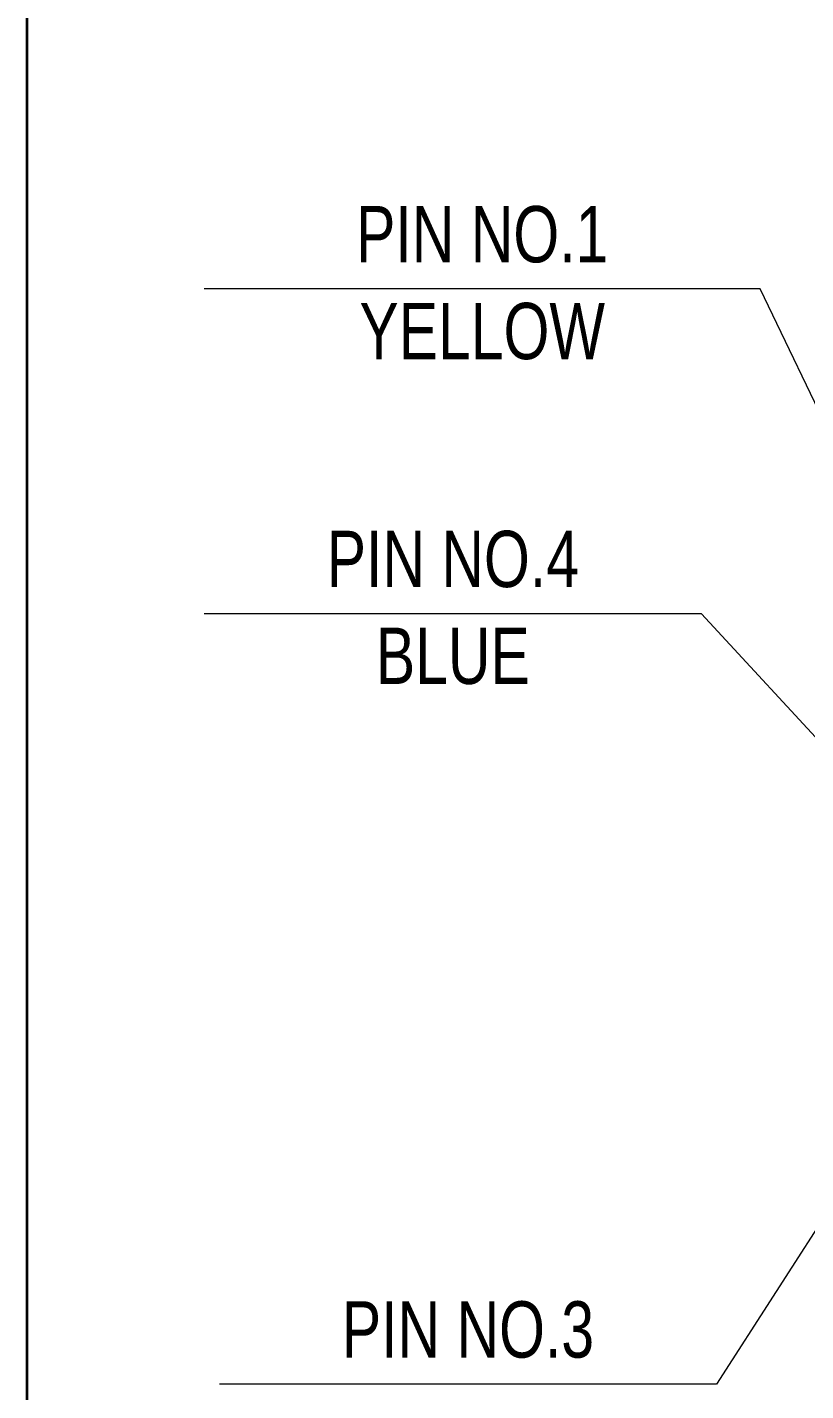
# Model space of a CAD drawing. Header units: millimetres. Extents: x 7 to 587, y 2 to 418.
# Drawn here: x 312.8 to 353, y 260.3 to 330.8 of the extents above; entities that cross this region are included whole.
import ezdxf
from ezdxf.enums import TextEntityAlignment as Align

# ---------------------------------------------------------------- set-up
doc = ezdxf.new("R2010")
doc.units = ezdxf.units.MM
doc.layers.add('GR01_01', color=7, linetype='Continuous')
doc.layers.add('表題、部品表', color=7, linetype='Continuous')
doc.styles.add('HG丸ｺﾞｼｯｸM-PRO', font='')
doc.styles.get('HG丸ｺﾞｼｯｸM-PRO').set_extended_font_data('HG丸ｺﾞｼｯｸM-PRO')

msp = doc.modelspace()

# ---------------------------------------------------------------- linework, layer by layer
at = {"layer": 'GR01_01', "color": 4, "linetype": 'Continuous', "lineweight": 13}
for p, q in [((350.666, 317.24), (321.953, 317.24)), ((366.334, 284.641), (350.666, 317.24)), ((347.633, 300.469), (321.953, 300.469)), ((360.958, 286.042), (347.633, 300.469)), ((360.912, 280.115), (348.414, 260.681)), ((348.414, 260.681), (322.734, 260.681))]:
    msp.add_line(p, q, dxfattribs=at)
at = {"layer": '表題、部品表', "color": 3, "linetype": 'Continuous', "lineweight": 35}
msp.add_line((312.806, 18.494), (312.806, 404.854), dxfattribs=at)

# ---------------------------------------------------------------- texts
at = {"layer": 'GR01_01', "color": 3, "linetype": 'Continuous', "lineweight": 35, "style": 'HG丸ｺﾞｼｯｸM-PRO'}
for s, width, p in [('PIN NO.1', 0.783175, (336.31, 317.74)), ('YELLOW', 0.782538, (336.31, 312.74)), ('PIN NO.4', 0.783175, (334.793, 300.969)), ('BLUE', 0.782293, (334.793, 295.969)), ('PIN NO.3', 0.783175, (335.574, 261.181))]:
    msp.add_text(s, height=2.9091, dxfattribs=dict(at, width=width)).set_placement(p, align=Align.BOTTOM_CENTER)

doc.saveas('drawing.dxf')
